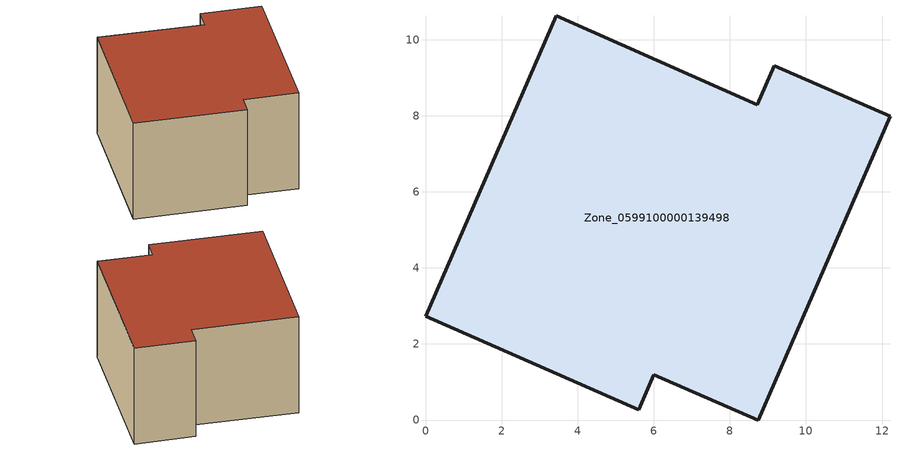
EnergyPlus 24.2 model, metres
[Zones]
Zone_0599100000139498
 floor ground (C_G): 6,1.19 5.6,0.27 0,2.73 3.43,10.62 8.72,8.28 9.16,9.31 12.21,7.99 8.75,0 z0
 wall outside (C_F): 5.6,0.27 6,1.19 8.75,0 12.21,7.99 9.16,9.31 8.72,8.28 3.43,10.62 0,2.73 5.6,0.27 z0:5.95
 roof outside (C_R): 6,1.19 8.75,0 12.21,7.99 9.16,9.31 8.72,8.28 3.43,10.62 0,2.73 5.6,0.27 z5.95
[BUILDING]
Pand.0599100000139498: North Axis=0; Terrain=City; Loads Convergence Tolerance Value=0.04; Temperature Convergence Tolerance Value=0.4; Solar Distribution=FullExterior; Maximum Number of Warmup Days=25; Minimum Number of Warmup Days=1
[Site:Location]
Rotterdam.The.Hague.AP_ZH_NLD Design_Conditions: Latitude=51.96; Longitude=4.45; Time Zone=1; Elevation=-4.5
[SITE:GROUNDTEMPERATURE:BUILDINGSURFACE]
18, 18, 18, 18, 18, 18, 18, 18, 18, 18, 18, 18
[MATERIAL] Thermal Absorptance=0.9; Solar Absorptance=0.7; Visible Absorptance=0.7
Name | Roughness | Thickness | Conductivity | Density | Specific Heat
G.TC.1946-1964 | MediumSmooth | 0.15 | 1 | 540 | 1210
F.TC.1946-1964 | Rough | 0.3 | 0.857143 | 1920 | 840
R.TC.1946-1964 | MediumRough | 0.2 | 0.235294 | 1500 | 1000
[CONSTRUCTION]
C_G: G.TC.1946-1964
C_F: F.TC.1946-1964
C_R: R.TC.1946-1964
[ZONE]
Zone_0599100000139498: Type=1; Multiplier=1; Ceiling Height=Autocalculate; Volume=Autocalculate; Floor Area=autocalculate; Part of Total Floor Area=Yes
[ZONEINFILTRATION:DESIGNFLOWRATE]
Infil_Zone_0599100000139498: Zone or ZoneList or Space or SpaceList=Zone_0599100000139498; Schedule=AlwaysOn; Design Flow Rate Calculation Method=Flow/Area; Flow Rate per Floor Area=0.003; Constant Term Coefficient=1; Temperature Term Coefficient=0; Velocity Term Coefficient=0; Velocity Squared Term Coefficient=0
[HVACTEMPLATE:ZONE:IDEALLOADSAIRSYSTEM]
Zone_0599100000139498: Maximum Heating Supply Air Temperature=50; Minimum Cooling Supply Air Temperature=13; Maximum Heating Supply Air Humidity Ratio=0.0156; Minimum Cooling Supply Air Humidity Ratio=0.0077; Heating Limit=NoLimit; Cooling Limit=NoLimit; Dehumidification Control Type=ConstantSensibleHeatRatio; Cooling Sensible Heat Ratio=0.7; Dehumidification Setpoint=60; Humidification Control Type=None; Humidification Setpoint=30; Outdoor Air Method=None; Outdoor Air Flow Rate per Person=0.00944; Outdoor Air Flow Rate per Zone Floor Area=0; Outdoor Air Flow Rate per Zone=0; Demand Controlled Ventilation Type=None; Outdoor Air Economizer Type=NoEconomizer; Heat Recovery Type=None; Sensible Heat Recovery Effectiveness=0.7; Latent Heat Recovery Effectiveness=0.65
[ZONECONTROL:THERMOSTAT]
ThermostatControl_Zone_0599100000139498: Zone or ZoneList=Zone_0599100000139498; Control Type Schedule=DualSetpointControlType; Control 1=Thermostat_Zone_0599100000139498; Temperature Difference Between Cutout And Setpoint=0
[THERMOSTATSETPOINT:DUALSETPOINT]
Thermostat_Zone_0599100000139498: Heating Setpoint Temperature Schedule=HeatingSetpoint_Zone_0599100000139498; Cooling Setpoint Temperature Schedule=CoolingSetpoint_Zone_0599100000139498
[SCHEDULE:COMPACT]
HeatingSetpoint_Zone_0599100000139498: Through: 12/31, For: AllDays, Until: 24:00, 21
CoolingSetpoint_Zone_0599100000139498: Through: 12/31, For: AllDays, Until: 24:00, 24
DualSetpointControlType: Through: 12/31, For: AllDays, Until: 24:00, 4
AlwaysOn: Through: 12/31, For: AllDays, Until: 24:00, 1
